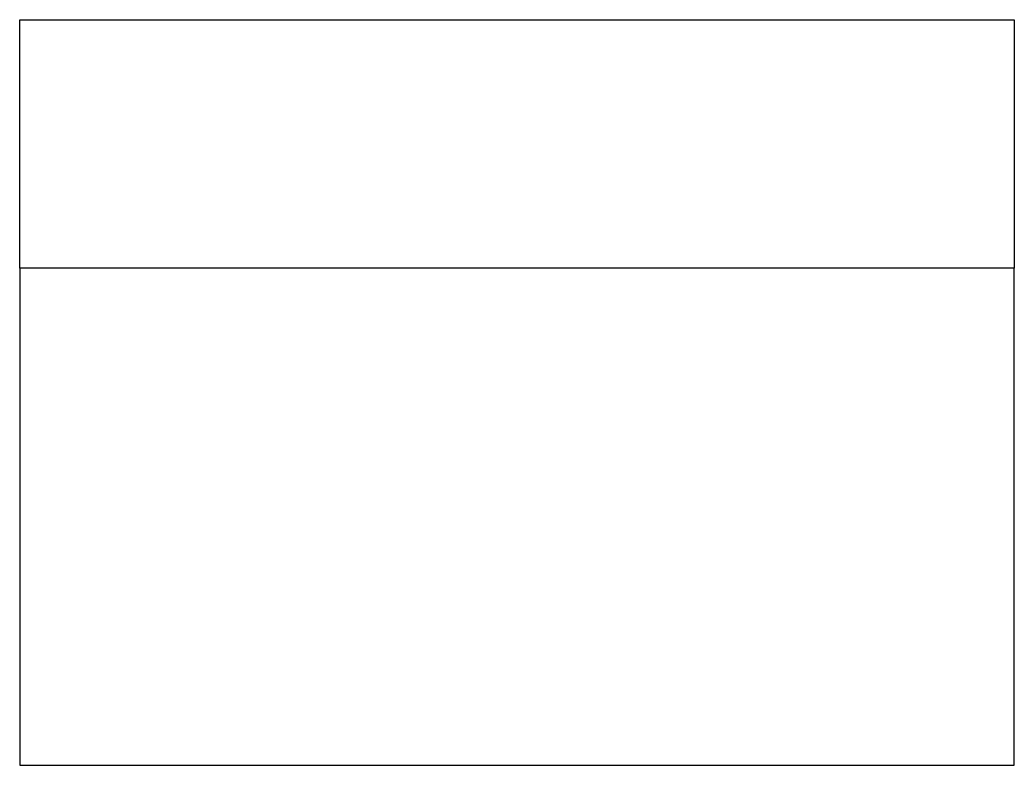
# Model space of a CAD drawing. Header units: metres. Extents: x 0 to 20, y 0 to 15.
import ezdxf

# ---------------------------------------------------------------- set-up
doc = ezdxf.new("R2010")
doc.units = ezdxf.units.M
doc.linetypes.add('DASHED', pattern=[0])
doc.layers.add('CUT', color=1, linetype='Continuous')
doc.layers.add('FOLDS', color=6, linetype='Continuous')

msp = doc.modelspace()

# ---------------------------------------------------------------- linework, layer by layer
at = {"layer": 'CUT'}
for points in [[(20, 10), (0, 10), (0, 15), (20, 15), (20, 10)], [(0, 0), (20, 0), (20, 10), (0, 10), (0, 0)]]:
    msp.add_lwpolyline(points, dxfattribs=at)
at = {"layer": 'FOLDS', "linetype": 'DASHED'}
msp.add_line((20, 10), (0, 10), dxfattribs=at)

doc.saveas('drawing.dxf')
